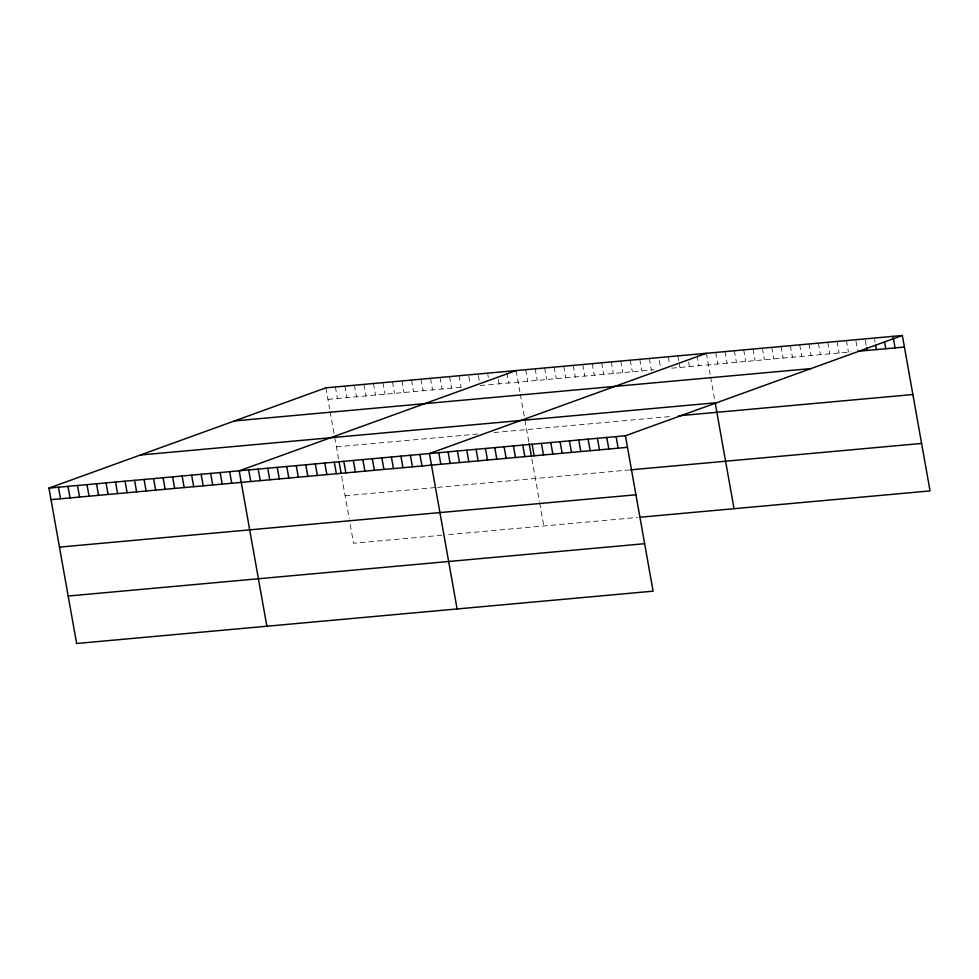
<?xml version="1.0" encoding="UTF-8"?>
<svg xmlns="http://www.w3.org/2000/svg" width="979" height="979" viewBox="0 0 979 979"><rect width="100%" height="100%" fill="white"/><g stroke="black" fill="none" stroke-linecap="round" stroke-linejoin="round"><path stroke-width="0.73" stroke-dasharray="4.89 3.67" d="M327.953 399.383L463.838 387.048M480.138 385.567L654.07 369.781M671.741 368.177L851.094 351.902M336.409 446.852L479.086 433.905M494.028 432.547L672.035 416.381M345.122 495.766L436.157 487.493M437.515 487.371L629.118 469.981M441.896 535.219L353.578 543.235L349.466 520.179M448.688 534.595L637.574 517.45M874.626 339.493L875.14 342.381M865.289 340.337L866.317 346.113M855.964 341.181L857.506 349.846M846.37 340.594L848.426 352.134M837.033 341.438L839.089 352.991M827.696 342.283L829.764 353.835M818.371 343.127L820.426 354.679M809.033 343.984L811.089 355.524M799.696 344.828L801.752 356.368M790.371 345.673L792.427 357.225M781.034 346.517L783.09 358.069M771.697 347.374L773.753 358.914M762.372 348.218L764.428 359.758M753.035 349.062L755.09 360.615M743.697 349.907L745.753 361.459M734.372 350.751L736.428 362.303M725.035 351.608L727.091 363.148M715.698 352.452L717.754 363.992M706.361 353.297L710.118 374.345M710.595 377.05L714.951 401.463M697.109 355.61L698.908 365.705M688.629 362.242L689.4 366.574M677.835 355.891L679.891 367.431M668.314 356.748L669.599 363.968M659.32 360.505L660.605 367.725M649.297 358.473L651.353 370.025M639.789 359.342L641.845 370.894M630.268 360.211L632.324 371.751M620.759 361.067L622.815 372.62M611.251 361.936L613.307 373.476M601.73 362.793L603.798 374.345M592.222 363.662L594.277 375.202M582.713 364.518L584.769 376.071M573.204 365.387L575.26 376.927M563.684 366.244L565.74 377.796M554.175 367.113L556.231 378.665M544.667 367.969L546.723 379.522M535.158 368.838L537.214 380.39M525.637 369.707L527.693 381.247M516.129 370.564L519.873 391.612M520.363 394.317L524.463 417.372M524.952 420.089L529.125 443.56M531.866 458.931L539.466 501.554M539.698 502.912L543.81 525.968M506.877 372.877L508.676 382.973M498.397 379.509L499.168 383.841M487.591 373.158L488.362 377.49M478.339 375.459L479.367 381.235M468.831 376.328L470.116 383.548M459.053 375.74L461.109 387.292M449.545 376.609L451.6 388.161M440.036 377.478L442.092 389.018M430.527 378.335L432.583 389.887M421.007 379.203L423.063 390.743M411.498 380.06L413.554 391.612M401.99 380.929L404.046 392.469M392.469 381.786L394.537 393.338M382.96 382.654L385.016 394.194M373.452 383.511L375.508 395.063M363.943 384.38L365.999 395.932M354.422 385.236L356.478 396.789M344.914 386.105L346.97 397.658M335.405 386.974L337.461 398.514M325.897 387.831L329.642 408.879M330.119 411.584L334.231 434.639M334.708 437.356L338.893 460.828M341.634 476.198L349.222 518.821"/><path stroke-width="1.47" d="M902.369 335.503L625.422 435.765L653.103 591.169L76.631 643.497L48.95 488.093L325.897 387.831L902.369 335.503L930.05 490.907L640.29 517.206M516.129 370.564L239.182 470.826L266.863 626.23M706.361 353.297L429.426 453.558L457.107 608.962M857.763 351.29L904.425 347.055M234.495 420.921L810.979 368.593M140.34 455.002L716.824 402.687M678.826 415.769L912.881 394.525M48.95 488.093L625.422 435.765M51.006 499.645L627.49 447.317M630.476 469.859L921.594 443.438M59.462 547.114L635.946 494.787M68.175 596.027L644.647 543.7M893.032 336.36L895.087 347.9M884.478 341.536L885.762 348.744M875.654 345.269L876.425 349.601M866.574 347.557L867.088 350.445M715.184 402.822L734.042 508.701M616.097 436.61L618.153 448.162M606.76 437.466L608.816 449.006M597.423 438.311L599.478 449.863M588.098 439.155L590.153 450.707M578.76 439.999L580.816 451.552M569.423 440.856L571.479 452.396M560.098 441.7L562.154 453.24M550.761 442.545L552.817 454.097M541.424 443.389L543.48 454.941M532.099 444.233L534.155 455.786M529.125 443.56L531.377 456.141M522.762 445.09L524.817 456.63M513.424 445.934L515.48 457.487M504.087 446.779L506.155 458.331M494.762 447.623L496.818 459.175M485.425 448.48L487.481 460.02M476.088 449.324L478.144 460.864M466.763 450.169L468.819 461.721M457.426 451.013L459.481 462.565M448.088 451.87L450.144 463.41M438.763 452.714L440.819 464.254M419.918 454.427L421.973 465.967M410.397 455.284L412.453 466.836M400.888 456.153L402.944 467.693M391.38 457.009L393.436 468.562M381.871 457.878L383.927 469.418M372.35 458.735L374.406 470.287M362.842 459.604L364.898 471.144M353.333 460.46L355.389 472.013M343.813 461.329L345.881 472.881M339.138 462.223L341.133 473.408M334.304 462.198L336.36 473.738M324.795 463.055L326.851 474.607M315.287 463.924L317.343 475.464M305.766 464.78L307.822 476.332M296.258 465.649L298.314 477.189M286.749 466.506L288.805 478.058M277.241 467.375L279.296 478.915M267.72 468.231L269.776 479.783M258.211 469.1L260.267 480.652M248.703 469.957L250.759 481.509M229.673 471.694L231.729 483.234M220.165 472.551L222.221 484.103M210.656 473.42L212.712 484.96M201.136 474.277L203.191 485.829M191.627 475.145L193.683 486.685M182.118 476.002L184.174 487.554M172.61 476.871L174.666 488.423M163.089 477.728L165.145 489.28M153.581 478.596L155.637 490.149M144.072 479.465L146.128 491.005M134.551 480.322L136.619 491.874M125.043 481.191L127.099 492.731M115.534 482.047L117.59 493.6M106.026 482.916L108.082 494.456M96.505 483.773L98.561 495.325M86.996 484.642L89.052 496.182M77.488 485.498L79.544 497.051M67.979 486.367L70.035 497.919M58.459 487.236L60.514 498.776"/></g></svg>
